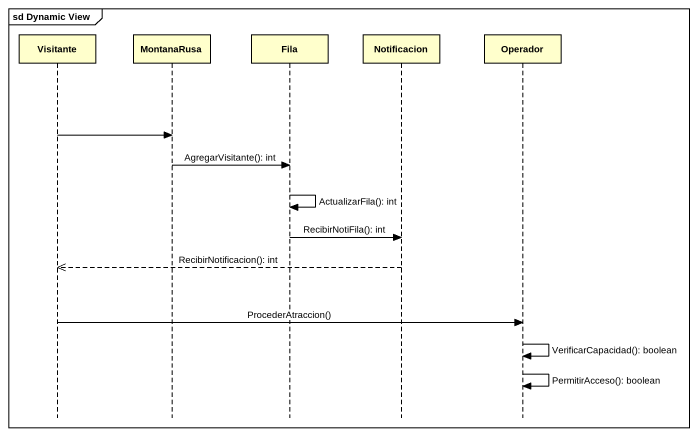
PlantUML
@startuml
mainframe sd Dynamic View
hide footbox
participant Visitante
participant MontanaRusa
participant Fila
participant Notificacion
participant Operador

Visitante -> MontanaRusa
MontanaRusa -> Fila : AgregarVisitante(): int
Fila -> Fila : ActualizarFila(): int
Fila -> Notificacion : RecibirNotiFila(): int
Notificacion -->> Visitante : RecibirNotificacion(): int
Visitante -> Operador : ProcederAtraccion()
Operador -> Operador : VerificarCapacidad(): boolean
Operador -> Operador : PermitirAcceso(): boolean
@enduml
